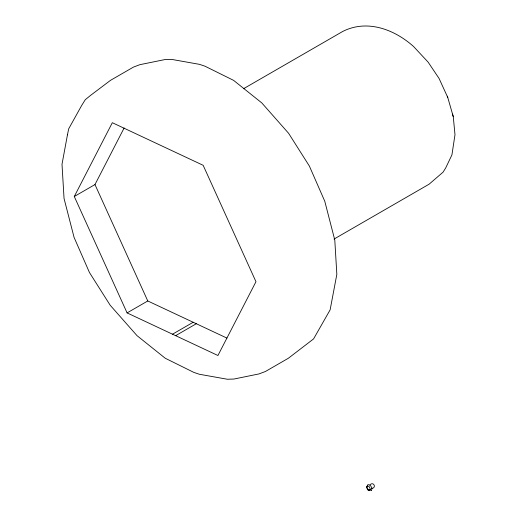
<?xml version="1.0" encoding="UTF-8"?>
<svg xmlns="http://www.w3.org/2000/svg" width="517" height="517" viewBox="0 0 517 517"><rect width="100%" height="100%" fill="white"/><g stroke="black" fill="none" stroke-linecap="round" stroke-linejoin="round"><path stroke-width="0.78" d="M74.286 196.505L112.325 122.703L203.162 165.304L255.967 281.707L217.928 355.509L127.092 312.901L74.286 196.505L94.973 184.563L124.145 127.957M366.521 487.331L367.316 485.786L369.216 486.678L370.314 489.114L369.519 490.652L367.626 489.761L366.521 487.331L367.749 485.541M369.519 490.652L370.482 489.373M371.594 490.187L371.962 488.242L370.482 485.424M370.993 490.711L371.413 490.394M243.449 88.769L342.7 31.466C367.148 19.045 394.426 29.385 413.587 46.53L428.128 62.143L439.062 78.448L447.787 97.532M127.092 312.901L147.772 300.965L226.937 338.092M334.053 239.061L429.116 184.181L443.095 172.122L445.738 167.863L451.923 154.906L454.992 134.724L453.273 116.668L447.379 96.168M172.51 334.202L193.19 322.265M175.631 335.669L196.311 323.726M369.674 485.301C373.067 480.467 377.332 488.016 371.484 488.487M367.626 489.761L368.059 489.515L369.952 490.407M368.576 490.206L369.002 489.961M368.64 490.239L369.073 489.987M367.755 484.629L368.414 484.468M368.976 484.862L369.461 484.952M366.954 487.079L368.059 489.515M94.973 184.563L147.772 300.965M452.524 114.102L453.273 116.668M67.449 134.853L62.008 164.264L64.05 198.515L74.073 237.368L89.46 272.524L110.218 305.288L137.044 335.675L165.24 358.242L193.881 372.421L199.342 374.256L227.383 379.245L233.917 379.039L258.991 373.927L265.415 371.497L288.37 358.249L313.58 338.9L330.137 309.825L336.838 274.346L334.796 240.088L324.773 201.242L309.386 166.086L288.628 133.321L261.802 102.928L233.606 80.368L204.965 66.189L199.504 64.354L171.463 59.365L164.929 59.571L139.855 64.677L133.431 67.113L110.476 80.361L90.514 95.425L85.266 99.71L81.68 105.462L68.709 128.785L67.449 134.853"/></g></svg>
